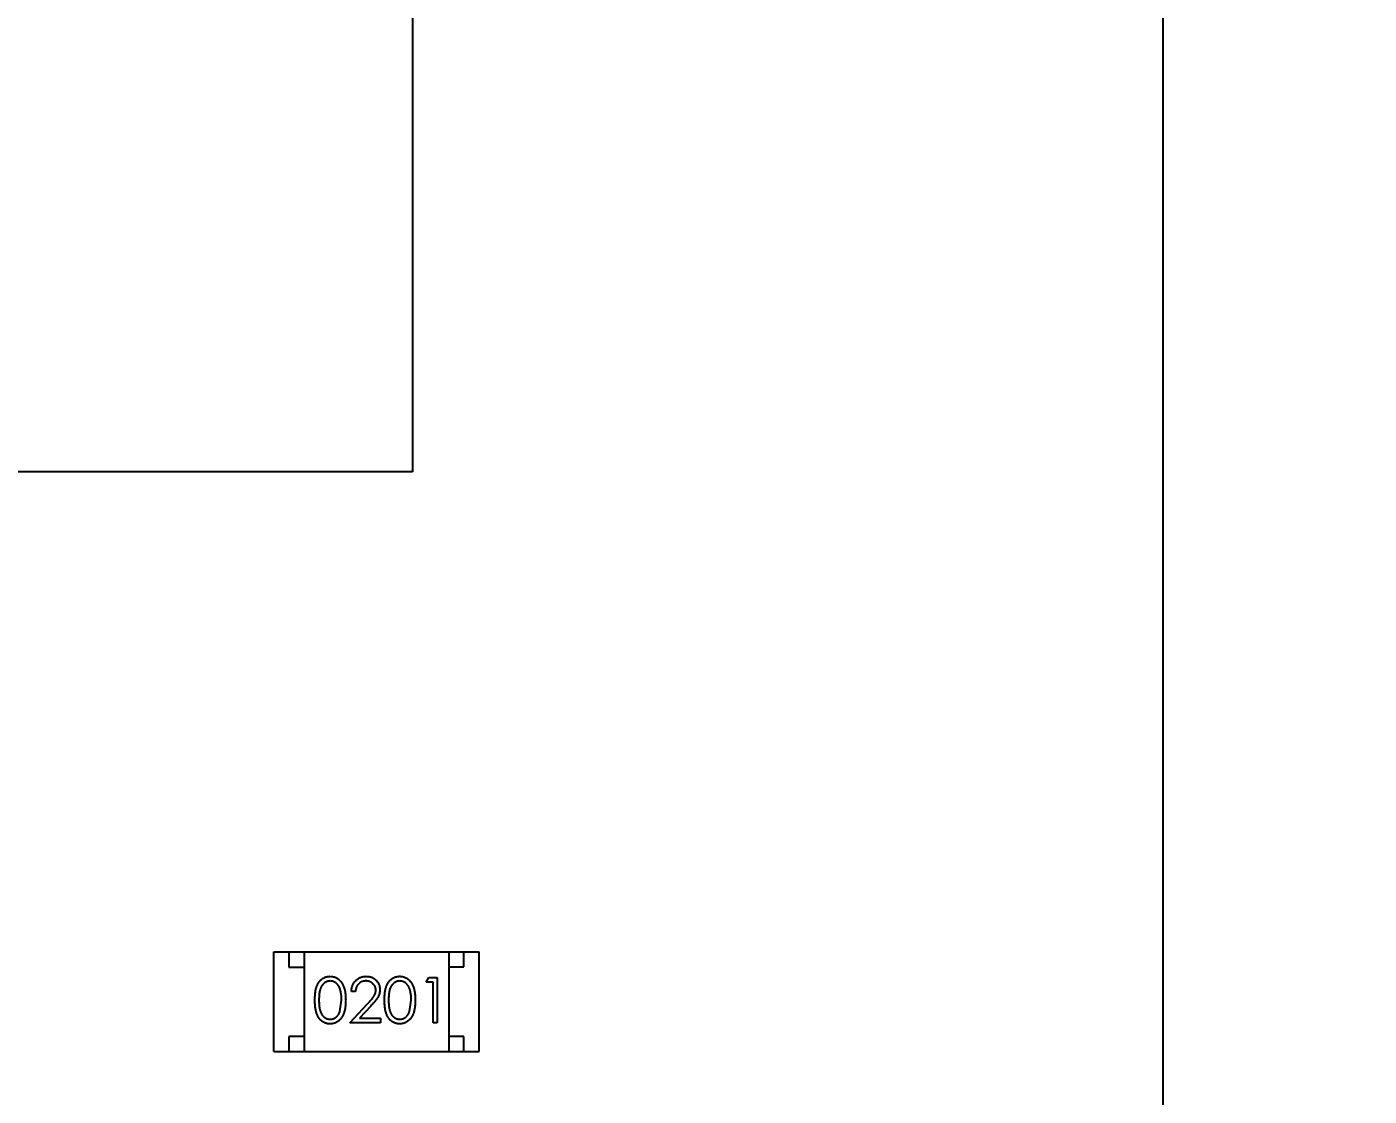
# Model space of a CAD drawing. Header units: inches. Extents: x -50 to 45.5, y -47 to 21.5.
# Drawn here: x -15.449 to -10.999, y -20.181 to -16.637 of the extents above; entities that cross this region are included whole.
import ezdxf

# ---------------------------------------------------------------- set-up
doc = ezdxf.new("R2010")
doc.units = ezdxf.units.IN
doc.header["$LTSCALE"] = 1.21
doc.header["$MEASUREMENT"] = 0
doc.header["$PDMODE"] = 3
doc.header["$PDSIZE"] = 0.3125
doc.layers.get('0').update_dxf_attribs({"linetype": 'CONTINUOUS'})
doc.layers.get('Defpoints').update_dxf_attribs({"linetype": 'CONTINUOUS'})
doc.layers.add('DIM', color=3, linetype='CONTINUOUS')
doc.styles.get("Standard").update_dxf_attribs({"font": 'txt', "width": 0.8})
doc.dimstyles.get("Standard").update_dxf_attribs({"dimtxt": 0.15625, "dimasz": 0.1875, "dimexe": 0.125, "dimexo": 0.0625, "dimgap": 0.09, "dimtad": 0, "dimtih": 1, "dimtoh": 1, "dimzin": 4, "dimdsep": 46, "dimtxsty": 'STANDARD', "dimblk": '_FILLED', "dimblk1": '_FILLED', "dimblk2": '_FILLED', "dimcen": 0.09, "dimazin": 1, "dimtp": 0.01, "dimtm": 0.01, "dimtfac": 1, "dimtofl": 0, "dimtmove": 0, "dimatfit": 3, "dimldrblk": '_FILLED', "dimfxl": 1, "dimtolj": 1, "dimtzin": 4, "dimarcsym": 0})

# ---------------------------------------------------------------- blocks, each defined once
blk = doc.blocks.new('_FILLED')
at = {"color": 0, "linetype": 'ByBlock'}
blk.add_solid([(0, 0), (-1, 0.1667), (-1, -0.1667)], dxfattribs=at)
blk = doc.blocks.new('*D25')
at = {"layer": 'Defpoints', "color": 0}
for p in [(-19.6648, -11.3349), (-11.6828, -11.3332), (-11.6828, -26.9654)]:
    blk.add_point(p, dxfattribs=at)
at = {"layer": 'DIM', "color": 0, "lineweight": -2}
for p, q in [((-19.6648, -11.3974), (-19.6648, -27.0904)), ((-11.6828, -11.3957), (-11.6828, -27.0904)), ((-18.6648, -26.9654), (-16.9638, -26.9654)), ((-12.6828, -26.9654), (-14.3838, -26.9654))]:
    blk.add_line(p, q, dxfattribs=at)
at = {"layer": 'DIM', "color": 0, "lineweight": -2, "rotation": 180}
blk.add_blockref('_FILLED', (-19.6648, -26.9654), dxfattribs=at)
at = {"layer": 'DIM', "color": 0, "lineweight": -2}
blk.add_blockref('_FILLED', (-11.6828, -26.9654), dxfattribs=at)
at = {"layer": 'DIM', "color": 0, "insert": (-15.6738, -26.9654), "char_height": 1, "attachment_point": 5}
blk.add_mtext('\\A1;7.98', dxfattribs=at)
blk = doc.blocks.new('*D28')
at = {"layer": 'Defpoints', "color": 0}
for p in [(-23.6787, -1.605), (-30.3138, -25.1016), (-7.6644, -25.1016)]:
    blk.add_point(p, dxfattribs=at)
at = {"layer": 'DIM', "color": 0, "lineweight": -2}
for p, q in [((-23.7412, -1.605), (-30.4388, -1.605)), ((-30.3138, -2.605), (-30.3138, -11.73)), ((-30.3138, -24.1016), (-30.3138, -14.9766)), ((-7.7269, -25.1016), (-30.4388, -25.1016))]:
    blk.add_line(p, q, dxfattribs=at)
for p, rotation in [((-30.3138, -1.605), 90), ((-30.3138, -25.1016), 270)]:
    blk.add_blockref('_FILLED', p, dxfattribs=dict(at, rotation=rotation))
at = {"layer": 'DIM', "color": 0, "insert": (-30.3138, -13.3533), "char_height": 1, "attachment_point": 5, "rotation": 90}
blk.add_mtext('\\A1;23.50', dxfattribs=at)

msp = doc.modelspace()

# ---------------------------------------------------------------- linework, layer by layer
at = {"color": 7, "linetype": 'Continuous'}
for p, q in [((-14.1719, -13.1115), (-14.1707, -18.1115)), ((-14.1707, -18.1115), (-19.1707, -18.1126)), ((-14.6302, -19.7031), (-13.9502, -19.703)), ((-14.6302, -20.0331), (-14.6302, -19.7031)), ((-14.5802, -19.7031), (-14.5802, -19.7531)), ((-14.5302, -19.7031), (-14.5302, -20.0331)), ((-14.0502, -19.703), (-14.0502, -20.033)), ((-14.0002, -19.753), (-14.0002, -19.703)), ((-13.9502, -20.033), (-13.9502, -19.703)), ((-14.5802, -19.7531), (-14.5302, -19.7531)), ((-14.0502, -19.753), (-14.0002, -19.753)), ((-14.125, -19.8031), (-14.1161, -19.7877)), ((-14.1161, -19.7877), (-14.0884, -19.7877)), ((-14.0884, -19.7877), (-14.0884, -19.9377)), ((-14.3596, -19.8339), (-14.373, -19.8339)), ((-14.1019, -19.8031), (-14.125, -19.8031)), ((-14.1018, -19.9377), (-14.1019, -19.8031)), ((-14.4114, -19.9005), (-14.4057, -19.8628)), ((-14.3788, -19.9378), (-14.3206, -19.8757)), ((-14.3091, -19.8823), (-14.3466, -19.9224)), ((-14.1806, -19.9004), (-14.1749, -19.8627)), ((-14.3466, -19.9224), (-14.2768, -19.9224)), ((-14.2768, -19.9224), (-14.2768, -19.9377)), ((-14.2768, -19.9377), (-14.3788, -19.9378)), ((-14.0884, -19.9377), (-14.1018, -19.9377)), ((-14.5302, -19.9831), (-14.5802, -19.9831)), ((-14.5802, -19.9831), (-14.5802, -20.0331)), ((-14.0002, -19.983), (-14.0502, -19.983)), ((-14.0002, -20.033), (-14.0002, -19.983)), ((-14.6302, -20.0331), (-13.9502, -20.033))]:
    msp.add_line(p, q, dxfattribs=at)
for points, knots in [([(-14.4942, -19.8629), (-14.4942, -19.8605), (-14.4941, -19.8558), (-14.4938, -19.849), (-14.4933, -19.8426), (-14.4926, -19.8366), (-14.4918, -19.8311), (-14.4907, -19.826), (-14.4894, -19.8213), (-14.4879, -19.817), (-14.4862, -19.813), (-14.4844, -19.8093), (-14.4824, -19.8059), (-14.4802, -19.8026), (-14.4779, -19.7997), (-14.4755, -19.797), (-14.4728, -19.7945), (-14.47, -19.7923), (-14.467, -19.7904), (-14.464, -19.7886), (-14.4609, -19.7872), (-14.4577, -19.786), (-14.4544, -19.7851), (-14.451, -19.7844), (-14.4476, -19.784), (-14.4452, -19.784), (-14.444, -19.7839)], [0, 0, 0, 0, 0.068595, 0.133246, 0.194313, 0.251279, 0.304513, 0.354235, 0.400481, 0.443411, 0.484015, 0.523252, 0.561042, 0.5979, 0.633518, 0.668314, 0.702496, 0.736685, 0.770293, 0.803437, 0.835913, 0.86846, 0.900847, 0.933467, 0.966258, 1, 1, 1, 1]), ([(-14.4436, -19.7993), (-14.4452, -19.7994), (-14.4486, -19.7996), (-14.4535, -19.8008), (-14.4582, -19.803), (-14.4619, -19.8053), (-14.4648, -19.8076), (-14.4668, -19.8095), (-14.4687, -19.8116), (-14.4704, -19.814), (-14.4721, -19.8165), (-14.4736, -19.8192), (-14.4749, -19.8221), (-14.4761, -19.8252), (-14.4772, -19.8286), (-14.4781, -19.8324), (-14.479, -19.8365), (-14.4796, -19.841), (-14.4801, -19.8459), (-14.4804, -19.8512), (-14.4807, -19.8569), (-14.4807, -19.8608), (-14.4807, -19.8628)], [0, 0, 0, 0, 0.060387, 0.120883, 0.182755, 0.247811, 0.281299, 0.315088, 0.349702, 0.384857, 0.420966, 0.458511, 0.497175, 0.537602, 0.580503, 0.627468, 0.678388, 0.733983, 0.793747, 0.857714, 0.926698, 1, 1, 1, 1]), ([(-14.444, -19.7839), (-14.4428, -19.784), (-14.4405, -19.784), (-14.437, -19.7844), (-14.4335, -19.7851), (-14.4302, -19.786), (-14.4269, -19.7872), (-14.4238, -19.7886), (-14.4207, -19.7903), (-14.4177, -19.7923), (-14.4148, -19.7946), (-14.4121, -19.7971), (-14.4095, -19.7999), (-14.4071, -19.8029), (-14.4049, -19.8062), (-14.4028, -19.8097), (-14.4009, -19.8136), (-14.399, -19.8177), (-14.3974, -19.8221), (-14.396, -19.8268), (-14.3949, -19.832), (-14.3939, -19.8374), (-14.3932, -19.8433), (-14.3926, -19.8495), (-14.3923, -19.856), (-14.3923, -19.8605), (-14.3922, -19.8628)], [0, 0, 0, 0, 0.033788, 0.067194, 0.099862, 0.132567, 0.165151, 0.197913, 0.231319, 0.265083, 0.299255, 0.334399, 0.369943, 0.406284, 0.444064, 0.482998, 0.523354, 0.565537, 0.609613, 0.656391, 0.705885, 0.758325, 0.813832, 0.872795, 0.934722, 1, 1, 1, 1]), ([(-14.4057, -19.8628), (-14.4057, -19.861), (-14.4058, -19.8575), (-14.406, -19.8523), (-14.4064, -19.8474), (-14.4069, -19.8427), (-14.4077, -19.8383), (-14.4085, -19.8341), (-14.4095, -19.8302), (-14.4107, -19.8266), (-14.412, -19.8231), (-14.4135, -19.82), (-14.415, -19.817), (-14.4167, -19.8143), (-14.4185, -19.8118), (-14.4205, -19.8096), (-14.4225, -19.8076), (-14.4254, -19.8053), (-14.4291, -19.803), (-14.4338, -19.8008), (-14.4387, -19.7996), (-14.4419, -19.7994), (-14.4436, -19.7993)], [0, 0, 0, 0, 0.065681, 0.128486, 0.188175, 0.245106, 0.299448, 0.350823, 0.399942, 0.446672, 0.491255, 0.533376, 0.573853, 0.612526, 0.649597, 0.685532, 0.720106, 0.753838, 0.818925, 0.880493, 0.940311, 1, 1, 1, 1]), ([(-14.373, -19.8339), (-14.3729, -19.8321), (-14.3728, -19.8286), (-14.372, -19.8235), (-14.3708, -19.8186), (-14.3692, -19.814), (-14.3671, -19.8096), (-14.3647, -19.8054), (-14.3618, -19.8015), (-14.3586, -19.7979), (-14.355, -19.7946), (-14.3512, -19.7918), (-14.3472, -19.7894), (-14.343, -19.7873), (-14.3385, -19.7858), (-14.3339, -19.7847), (-14.3291, -19.784), (-14.3258, -19.784), (-14.3241, -19.7839)], [0, 0, 0, 0, 0.068791, 0.135103, 0.198979, 0.261904, 0.323495, 0.385195, 0.446969, 0.509765, 0.572251, 0.633405, 0.693251, 0.752583, 0.812579, 0.873275, 0.93555, 1, 1, 1, 1]), ([(-14.3248, -19.7993), (-14.326, -19.7993), (-14.3283, -19.7994), (-14.3317, -19.7998), (-14.3349, -19.8005), (-14.338, -19.8015), (-14.3409, -19.8028), (-14.3437, -19.8044), (-14.3463, -19.8062), (-14.3488, -19.8084), (-14.351, -19.8107), (-14.353, -19.8134), (-14.3547, -19.8162), (-14.3563, -19.8193), (-14.3575, -19.8227), (-14.3584, -19.8262), (-14.3592, -19.83), (-14.3594, -19.8326), (-14.3596, -19.8339)], [0, 0, 0, 0, 0.064439, 0.126547, 0.186887, 0.245878, 0.304041, 0.362191, 0.420976, 0.48066, 0.5406, 0.600689, 0.661936, 0.724443, 0.789038, 0.856314, 0.926352, 1, 1, 1, 1]), ([(-14.2923, -19.8297), (-14.2923, -19.8287), (-14.2923, -19.8267), (-14.2928, -19.8237), (-14.2935, -19.8208), (-14.2946, -19.8181), (-14.2959, -19.8155), (-14.2976, -19.8129), (-14.2995, -19.8105), (-14.3017, -19.8082), (-14.3041, -19.8062), (-14.3066, -19.8043), (-14.3093, -19.8028), (-14.3122, -19.8015), (-14.3151, -19.8005), (-14.3182, -19.7998), (-14.3215, -19.7994), (-14.3237, -19.7993), (-14.3248, -19.7993)], [0, 0, 0, 0, 0.061965, 0.122122, 0.180988, 0.239933, 0.299906, 0.359989, 0.421776, 0.486576, 0.551535, 0.615018, 0.677259, 0.73973, 0.80305, 0.866495, 0.931973, 1, 1, 1, 1]), ([(-14.3241, -19.7839), (-14.3225, -19.784), (-14.3192, -19.784), (-14.3145, -19.7847), (-14.31, -19.7857), (-14.3058, -19.7871), (-14.3018, -19.789), (-14.298, -19.7913), (-14.2945, -19.794), (-14.2913, -19.7971), (-14.2884, -19.8005), (-14.2858, -19.8041), (-14.2836, -19.8078), (-14.2818, -19.8116), (-14.2805, -19.8156), (-14.2795, -19.8198), (-14.2789, -19.8241), (-14.2788, -19.827), (-14.2788, -19.8285)], [0, 0, 0, 0, 0.069475, 0.136517, 0.200789, 0.26383, 0.325735, 0.387291, 0.449509, 0.512968, 0.576275, 0.63758, 0.697903, 0.757172, 0.816599, 0.876653, 0.93729, 1, 1, 1, 1]), ([(-14.2634, -19.8628), (-14.2634, -19.8604), (-14.2634, -19.8557), (-14.2631, -19.8489), (-14.2626, -19.8425), (-14.2619, -19.8366), (-14.261, -19.831), (-14.2599, -19.8259), (-14.2586, -19.8212), (-14.2571, -19.8169), (-14.2555, -19.813), (-14.2537, -19.8092), (-14.2516, -19.8058), (-14.2495, -19.8026), (-14.2471, -19.7996), (-14.2447, -19.7969), (-14.242, -19.7945), (-14.2392, -19.7922), (-14.2363, -19.7903), (-14.2332, -19.7886), (-14.2301, -19.7871), (-14.2269, -19.786), (-14.2236, -19.785), (-14.2202, -19.7844), (-14.2168, -19.7839), (-14.2144, -19.7839), (-14.2133, -19.7839)], [0, 0, 0, 0, 0.068595, 0.133246, 0.194313, 0.251279, 0.304513, 0.354235, 0.400481, 0.443411, 0.484015, 0.523252, 0.561042, 0.5979, 0.633518, 0.668314, 0.702496, 0.736685, 0.770293, 0.803437, 0.835913, 0.86846, 0.900847, 0.933467, 0.966258, 1, 1, 1, 1]), ([(-14.2128, -19.7993), (-14.2145, -19.7994), (-14.2178, -19.7995), (-14.2227, -19.8008), (-14.2274, -19.8029), (-14.2311, -19.8053), (-14.234, -19.8075), (-14.236, -19.8095), (-14.2379, -19.8116), (-14.2397, -19.8139), (-14.2413, -19.8164), (-14.2428, -19.8191), (-14.2441, -19.822), (-14.2454, -19.8251), (-14.2465, -19.8286), (-14.2474, -19.8323), (-14.2482, -19.8364), (-14.2488, -19.841), (-14.2493, -19.8459), (-14.2497, -19.8512), (-14.2499, -19.8568), (-14.2499, -19.8607), (-14.2499, -19.8627)], [0, 0, 0, 0, 0.060387, 0.120883, 0.182755, 0.247811, 0.281299, 0.315088, 0.349702, 0.384857, 0.420966, 0.458511, 0.497175, 0.537602, 0.580503, 0.627468, 0.678388, 0.733983, 0.793747, 0.857714, 0.926698, 1, 1, 1, 1]), ([(-14.2133, -19.7839), (-14.2121, -19.7839), (-14.2097, -19.784), (-14.2062, -19.7843), (-14.2028, -19.785), (-14.1994, -19.786), (-14.1962, -19.7871), (-14.193, -19.7886), (-14.1899, -19.7903), (-14.1869, -19.7923), (-14.1841, -19.7945), (-14.1813, -19.797), (-14.1788, -19.7998), (-14.1763, -19.8028), (-14.1741, -19.8061), (-14.172, -19.8097), (-14.1701, -19.8135), (-14.1683, -19.8176), (-14.1667, -19.822), (-14.1652, -19.8268), (-14.1641, -19.8319), (-14.1631, -19.8374), (-14.1624, -19.8432), (-14.1618, -19.8494), (-14.1616, -19.856), (-14.1615, -19.8605), (-14.1615, -19.8628)], [0, 0, 0, 0, 0.033788, 0.067194, 0.099862, 0.132567, 0.165151, 0.197913, 0.231319, 0.265083, 0.299255, 0.334399, 0.369943, 0.406284, 0.444064, 0.482998, 0.523354, 0.565537, 0.609613, 0.656391, 0.705885, 0.758325, 0.813832, 0.872795, 0.934722, 1, 1, 1, 1]), ([(-14.1749, -19.8627), (-14.175, -19.8609), (-14.175, -19.8574), (-14.1752, -19.8522), (-14.1756, -19.8473), (-14.1761, -19.8427), (-14.1769, -19.8383), (-14.1777, -19.8341), (-14.1788, -19.8302), (-14.1799, -19.8265), (-14.1813, -19.8231), (-14.1827, -19.8199), (-14.1843, -19.817), (-14.186, -19.8142), (-14.1878, -19.8118), (-14.1897, -19.8095), (-14.1918, -19.8075), (-14.1946, -19.8053), (-14.1984, -19.8029), (-14.203, -19.8008), (-14.2079, -19.7995), (-14.2112, -19.7994), (-14.2128, -19.7993)], [0, 0, 0, 0, 0.065681, 0.128486, 0.188175, 0.245106, 0.299448, 0.350823, 0.399942, 0.446672, 0.491255, 0.533376, 0.573853, 0.612526, 0.649597, 0.685532, 0.720106, 0.753838, 0.818925, 0.880493, 0.940311, 1, 1, 1, 1]), ([(-14.3206, -19.8757), (-14.3192, -19.8742), (-14.3165, -19.8714), (-14.3126, -19.8672), (-14.3092, -19.8634), (-14.3061, -19.8598), (-14.3034, -19.8565), (-14.3011, -19.8536), (-14.2992, -19.8509), (-14.2972, -19.8478), (-14.2952, -19.844), (-14.2935, -19.8394), (-14.2924, -19.8346), (-14.2923, -19.8313), (-14.2923, -19.8297)], [0, 0, 0, 0, 0.110803, 0.212829, 0.306101, 0.390647, 0.466924, 0.534481, 0.593587, 0.644557, 0.7362, 0.825024, 0.911986, 1, 1, 1, 1]), ([(-14.2788, -19.8285), (-14.2789, -19.8306), (-14.279, -19.8347), (-14.2802, -19.8408), (-14.2822, -19.8467), (-14.2845, -19.8515), (-14.2868, -19.8553), (-14.2889, -19.8584), (-14.2914, -19.8618), (-14.2942, -19.8654), (-14.2974, -19.8693), (-14.301, -19.8735), (-14.3049, -19.8778), (-14.3077, -19.8808), (-14.3091, -19.8823)], [0, 0, 0, 0, 0.098702, 0.195672, 0.292422, 0.391343, 0.444462, 0.504229, 0.570352, 0.642546, 0.722288, 0.807921, 0.90047, 1, 1, 1, 1]), ([(-14.444, -19.9416), (-14.4452, -19.9416), (-14.4475, -19.9416), (-14.451, -19.9412), (-14.4543, -19.9405), (-14.4576, -19.9396), (-14.4608, -19.9385), (-14.4639, -19.937), (-14.4669, -19.9353), (-14.4698, -19.9334), (-14.4726, -19.9312), (-14.4753, -19.9288), (-14.4777, -19.9261), (-14.48, -19.9231), (-14.4822, -19.9199), (-14.4842, -19.9164), (-14.4861, -19.9127), (-14.4878, -19.9087), (-14.4893, -19.9043), (-14.4906, -19.8996), (-14.4917, -19.8945), (-14.4926, -19.8889), (-14.4933, -19.883), (-14.4938, -19.8766), (-14.4941, -19.8699), (-14.4942, -19.8652), (-14.4942, -19.8629)], [0, 0, 0, 0, 0.033787, 0.066622, 0.099285, 0.131361, 0.163585, 0.196104, 0.228902, 0.262158, 0.295991, 0.330218, 0.36506, 0.400951, 0.43762, 0.475708, 0.515381, 0.556414, 0.599765, 0.646424, 0.696431, 0.749782, 0.806573, 0.867436, 0.931887, 1, 1, 1, 1]), ([(-14.4807, -19.8628), (-14.4807, -19.8648), (-14.4807, -19.8687), (-14.4804, -19.8743), (-14.4801, -19.8796), (-14.4796, -19.8845), (-14.4789, -19.889), (-14.4782, -19.8932), (-14.4773, -19.8969), (-14.4762, -19.9003), (-14.4749, -19.9034), (-14.4736, -19.9063), (-14.4721, -19.9091), (-14.4705, -19.9116), (-14.4687, -19.9139), (-14.4668, -19.916), (-14.4647, -19.918), (-14.4619, -19.9203), (-14.4581, -19.9226), (-14.4534, -19.9247), (-14.4485, -19.926), (-14.4452, -19.9262), (-14.4436, -19.9263)], [0, 0, 0, 0, 0.072951, 0.141584, 0.205926, 0.265301, 0.320597, 0.371817, 0.41879, 0.461699, 0.502134, 0.540804, 0.578181, 0.614297, 0.649678, 0.684299, 0.718359, 0.752081, 0.817652, 0.879722, 0.939966, 1, 1, 1, 1]), ([(-14.3922, -19.8628), (-14.3923, -19.8651), (-14.3923, -19.8696), (-14.3926, -19.8761), (-14.3932, -19.8823), (-14.3939, -19.8881), (-14.3948, -19.8936), (-14.396, -19.8987), (-14.3973, -19.9034), (-14.3989, -19.9078), (-14.4007, -19.9119), (-14.4026, -19.9157), (-14.4047, -19.9192), (-14.407, -19.9225), (-14.4094, -19.9256), (-14.412, -19.9284), (-14.4147, -19.9309), (-14.4176, -19.9332), (-14.4206, -19.9351), (-14.4237, -19.9369), (-14.4269, -19.9383), (-14.4301, -19.9395), (-14.4335, -19.9405), (-14.4369, -19.9411), (-14.4404, -19.9416), (-14.4428, -19.9416), (-14.444, -19.9416)], [0, 0, 0, 0, 0.065063, 0.126773, 0.185516, 0.240765, 0.29298, 0.34225, 0.388919, 0.432776, 0.474628, 0.514775, 0.553606, 0.591426, 0.628028, 0.663804, 0.698984, 0.733591, 0.767628, 0.801208, 0.834264, 0.866981, 0.89972, 0.932702, 0.966176, 1, 1, 1, 1]), ([(-14.2132, -19.9416), (-14.2144, -19.9416), (-14.2167, -19.9415), (-14.2202, -19.9411), (-14.2236, -19.9405), (-14.2268, -19.9395), (-14.23, -19.9384), (-14.2331, -19.937), (-14.2361, -19.9353), (-14.2391, -19.9334), (-14.2418, -19.9312), (-14.2445, -19.9287), (-14.247, -19.926), (-14.2493, -19.923), (-14.2515, -19.9198), (-14.2535, -19.9164), (-14.2553, -19.9126), (-14.257, -19.9086), (-14.2585, -19.9043), (-14.2599, -19.8996), (-14.2609, -19.8944), (-14.2618, -19.8889), (-14.2626, -19.883), (-14.263, -19.8766), (-14.2634, -19.8698), (-14.2634, -19.8652), (-14.2634, -19.8628)], [0, 0, 0, 0, 0.033787, 0.066622, 0.099285, 0.131361, 0.163585, 0.196104, 0.228902, 0.262158, 0.295991, 0.330218, 0.36506, 0.400951, 0.43762, 0.475708, 0.515381, 0.556414, 0.599765, 0.646424, 0.696431, 0.749782, 0.806573, 0.867436, 0.931887, 1, 1, 1, 1]), ([(-14.2499, -19.8627), (-14.2499, -19.8647), (-14.2499, -19.8686), (-14.2497, -19.8743), (-14.2493, -19.8796), (-14.2488, -19.8845), (-14.2482, -19.889), (-14.2474, -19.8931), (-14.2465, -19.8969), (-14.2454, -19.9003), (-14.2441, -19.9034), (-14.2428, -19.9063), (-14.2413, -19.909), (-14.2397, -19.9115), (-14.2379, -19.9138), (-14.236, -19.916), (-14.234, -19.9179), (-14.2311, -19.9202), (-14.2274, -19.9226), (-14.2226, -19.9246), (-14.2177, -19.9259), (-14.2144, -19.9261), (-14.2128, -19.9262)], [0, 0, 0, 0, 0.072951, 0.141584, 0.205926, 0.265301, 0.320597, 0.371817, 0.41879, 0.461699, 0.502134, 0.540804, 0.578181, 0.614297, 0.649678, 0.684299, 0.718359, 0.752081, 0.817652, 0.879722, 0.939966, 1, 1, 1, 1]), ([(-14.1615, -19.8628), (-14.1615, -19.8651), (-14.1616, -19.8695), (-14.1618, -19.8761), (-14.1624, -19.8823), (-14.1631, -19.8881), (-14.164, -19.8935), (-14.1652, -19.8986), (-14.1665, -19.9034), (-14.1682, -19.9077), (-14.1699, -19.9118), (-14.1719, -19.9156), (-14.1739, -19.9192), (-14.1762, -19.9225), (-14.1786, -19.9255), (-14.1812, -19.9283), (-14.1839, -19.9308), (-14.1868, -19.9331), (-14.1898, -19.9351), (-14.1929, -19.9368), (-14.1961, -19.9383), (-14.1994, -19.9395), (-14.2027, -19.9404), (-14.2061, -19.9411), (-14.2097, -19.9415), (-14.212, -19.9416), (-14.2132, -19.9416)], [0, 0, 0, 0, 0.065063, 0.126773, 0.185516, 0.240765, 0.29298, 0.34225, 0.388919, 0.432776, 0.474628, 0.514775, 0.553606, 0.591426, 0.628028, 0.663804, 0.698984, 0.733591, 0.767628, 0.801208, 0.834264, 0.866981, 0.89972, 0.932702, 0.966176, 1, 1, 1, 1]), ([(-14.4436, -19.9263), (-14.4419, -19.9262), (-14.4386, -19.926), (-14.4337, -19.9247), (-14.429, -19.9227), (-14.4253, -19.9204), (-14.4225, -19.9181), (-14.4205, -19.9162), (-14.4187, -19.9141), (-14.4169, -19.9118), (-14.4153, -19.9092), (-14.4139, -19.9065), (-14.4125, -19.9036), (-14.4118, -19.9015), (-14.4114, -19.9005)], [0, 0, 0, 0, 0.112813, 0.225394, 0.339595, 0.459675, 0.521735, 0.583926, 0.648174, 0.713881, 0.781004, 0.851451, 0.924051, 1, 1, 1, 1]), ([(-14.2128, -19.9262), (-14.2111, -19.9261), (-14.2078, -19.926), (-14.203, -19.9247), (-14.1982, -19.9227), (-14.1946, -19.9203), (-14.1918, -19.9181), (-14.1897, -19.9162), (-14.1879, -19.914), (-14.1861, -19.9117), (-14.1845, -19.9092), (-14.1831, -19.9065), (-14.1818, -19.9035), (-14.181, -19.9015), (-14.1806, -19.9004)], [0, 0, 0, 0, 0.112813, 0.225394, 0.339595, 0.459675, 0.521735, 0.583926, 0.648174, 0.713881, 0.781004, 0.851451, 0.924051, 1, 1, 1, 1])]:
    msp.add_open_spline(points, degree=3, knots=knots, dxfattribs=at)

# ---------------------------------------------------------------- dimensions: what is measured, and where the dimension line sits
at = {"layer": 'DIM'}
dim = msp.add_linear_dim(base=(-30.3138, -25.1016), p1=(-23.6787, -1.605), p2=(-7.6644, -25.1016), angle=90, dimstyle='STANDARD', override={"dimtxt": 1, "dimasz": 1, "dimtih": 0, "dimtoh": 0, "dimzin": 0, "dimcen": 0.198, "dimadec": 0, "dimazin": 0, "dimtp": 0, "dimtm": 0, "dimtdec": 4, "dimtzin": 0}, dxfattribs=at)
dim.commit()
dim.dimension.update_dxf_attribs({"geometry": '*D28', "text_midpoint": (-30.3138, -13.3533)})
dim = msp.add_linear_dim(base=(-11.6828, -26.9654), p1=(-19.6648, -11.3349), p2=(-11.6828, -11.3332), dimstyle='STANDARD', override={"dimtxt": 1, "dimasz": 1, "dimtih": 0, "dimtoh": 0, "dimzin": 0, "dimcen": 0.198, "dimadec": 0, "dimazin": 0, "dimtp": 0, "dimtm": 0, "dimtdec": 4, "dimtzin": 0}, dxfattribs=at)
dim.commit()
dim.dimension.update_dxf_attribs({"geometry": '*D25', "text_midpoint": (-15.6738, -26.9654)})

doc.saveas('drawing.dxf')
